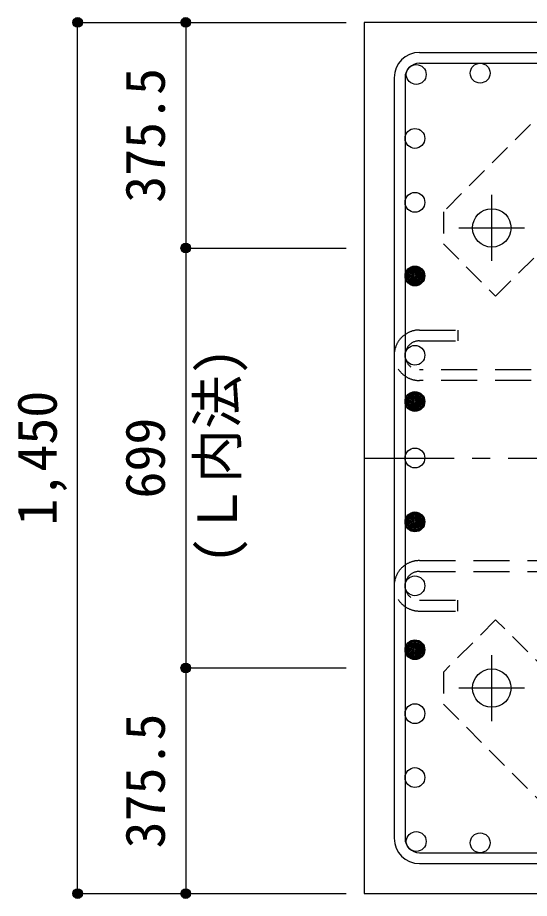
# Model space of a CAD drawing. Units: millimetres at full size, sheet at 1:30. Extents: x -5973 to 5954, y -4195 to 4201.
# Drawn here: x -750 to 103, y 1790 to 3256 of the extents above; entities that cross this region are included whole.
import ezdxf
from ezdxf.enums import TextEntityAlignment as Align

# ---------------------------------------------------------------- set-up
doc = ezdxf.new("R2010")
doc.units = ezdxf.units.MM
doc.header["$LTSCALE"] = 30
doc.header["$PDMODE"] = 32
doc.header["$PDSIZE"] = 15
for name, pattern in [('CHAIN1', [8, 5, -1, 1, -1]), ('DASHED1', [1.8, 1.2, -0.6]), ('DASHED2', [3, 2, -1])]:
    doc.linetypes.add(name, pattern=pattern)
for name, color, linetype in [('0-1_躯体線', 2, 'Continuous'), ('0-2_アンカーボルト', 4, 'CHAIN1'), ('0-3_立上り筋', 4, 'Continuous'), ('0-4_フープ筋', 7, 'Continuous'), ('0-7_文字', 4, 'Continuous'), ('0-9_プレート', 4, 'DASHED1'), ('0-C', 7, 'DASHED2'), ('0-D_寸法', 4, 'Continuous')]:
    doc.layers.add(name, color=color, linetype=linetype)
doc.styles.add('ＭＳ ゴシック', font='')
doc.styles.get('ＭＳ ゴシック').set_extended_font_data('MS Gothic')

msp = doc.modelspace()

# ---------------------------------------------------------------- linework, layer by layer
at = {"layer": '0-1_躯体線'}
for p, q in [((1677.44, 3248.3), (-172.56, 3248.3)), ((-172.56, 3248.3), (-172.56, 1798.3)), ((-172.56, 1798.3), (303.94, 1798.3))]:
    msp.add_line(p, q, dxfattribs=at)
at = {"layer": '0-2_アンカーボルト'}
for p, q in [((39.94, 2851.6), (39.94, 2961.1)), ((-14.87, 2906.3), (94.63, 2906.3)), ((39.94, 2085.5), (39.94, 2195)), ((94.64, 2140.3), (-14.86, 2140.3))]:
    msp.add_line(p, q, dxfattribs=at)
at = {"layer": '0-2_アンカーボルト', "color": 3, "linetype": 'Continuous'}
for centre in [(39.94, 2906.3), (39.94, 2140.3)]:
    msp.add_circle(centre, 32, dxfattribs=at)
at = {"layer": '0-3_立上り筋', "color": 3}
for centre in [(-85.87, 3161.6), (20.52, 3163.8), (-88.06, 3055.22), (-88.06, 2948.83), (-88.06, 2826.3), (-88.06, 2694.3), (-88.06, 2617.3), (-88.06, 2523.3), (-88.06, 2416.92), (-88.06, 2310.53), (-88.06, 2204.15), (-88.06, 2097.76), (-88.06, 1991.38), (-85.87, 1885), (20.52, 1882.8)]:
    msp.add_circle(centre, 16.5, dxfattribs=at)
at = {"layer": '0-3_立上り筋'}
for centre, radius in [((-88.06, 2826.3), 14.85), ((-88.06, 2826.3), 13.2), ((-88.06, 2826.3), 11.55), ((-88.06, 2826.3), 9.9), ((-88.06, 2826.3), 8.25), ((-88.06, 2826.3), 6.6), ((-88.06, 2826.3), 4.95), ((-88.06, 2826.3), 3.3), ((-88.06, 2826.3), 1.65), ((-88.06, 2617.3), 14.85), ((-88.06, 2617.3), 13.2), ((-88.06, 2617.3), 11.55), ((-88.06, 2617.3), 9.9), ((-88.06, 2617.3), 8.25), ((-88.06, 2617.3), 6.6), ((-88.06, 2617.3), 4.95), ((-88.06, 2617.3), 3.3), ((-88.06, 2617.3), 1.65), ((-88.06, 2416.92), 14.85), ((-88.06, 2416.92), 13.2), ((-88.06, 2416.92), 11.55), ((-88.06, 2416.92), 9.9), ((-88.06, 2416.92), 8.25), ((-88.06, 2416.92), 6.6), ((-88.06, 2416.92), 4.95), ((-88.06, 2416.92), 3.3), ((-88.06, 2416.92), 1.65), ((-88.06, 2204.15), 14.85), ((-88.06, 2204.15), 13.2), ((-88.06, 2204.15), 11.55), ((-88.06, 2204.15), 9.9), ((-88.06, 2204.15), 8.25), ((-88.06, 2204.15), 6.6), ((-88.06, 2204.15), 4.95), ((-88.06, 2204.15), 3.3), ((-88.06, 2204.15), 1.65)]:
    msp.add_circle(centre, radius, dxfattribs=at)
at = {"layer": '0-4_フープ筋'}
for p, q in [((-80.56, 3198.3), (1185.44, 3198.3)), ((-80.56, 3180.3), (1185.44, 3180.3)), ((-122.56, 3156.3), (-122.56, 1890.3)), ((-104.56, 3156.3), (-104.56, 1890.3)), ((-80.56, 1866.3), (1185.44, 1866.3)), ((-80.56, 1848.3), (1185.44, 1848.3))]:
    msp.add_line(p, q, dxfattribs=at)
for centre, radius, start, end in [((-80.56, 3156.3), 42, 90, 180), ((-80.56, 3156.3), 24, 90, 180), ((-80.56, 1890.3), 42, 180, 270), ((-80.56, 1890.3), 24, 180, 270)]:
    msp.add_arc(centre, radius, start, end, dxfattribs=at)
at = {"layer": '0-9_プレート'}
for points in [[(191.64, 2937.8), (283.24, 3029.4), (196.24, 3116.3), (142.54, 3116.3), (-40.66, 2933.2), (-40.66, 2879.5)], [(-40.66, 2879.5), (46.34, 2792.5), (137.94, 2884.1)], [(137.94, 2162.5), (46.34, 2254.1), (-40.56, 2167.1), (-40.56, 2113.4), (142.54, 1930.2), (196.24, 1930.2)]]:
    msp.add_lwpolyline(points, dxfattribs=at)
at = {"layer": '0-C'}
for p, q in [((-80.56, 2718.3), (-16.56, 2718.3)), ((1185.44, 2670.3), (-80.56, 2670.3)), ((1185.44, 2652.3), (-80.56, 2652.3)), ((-80.56, 2352.53), (1185.44, 2352.53)), ((-80.56, 2334.53), (1185.44, 2334.53)), ((-80.56, 2286.53), (-16.56, 2286.53)), ((-16.56, 2268.53), (-16.56, 2286.53)), ((-80.56, 2268.53), (-16.56, 2268.53))]:
    msp.add_line(p, q, dxfattribs=at)
msp.add_lwpolyline([(-80.56, 2736.3), (-16.56, 2736.3), (-16.56, 2718.3)], dxfattribs=at)
for centre, radius in [((-80.56, 2694.3), 42), ((-80.56, 2694.3), 24), ((-80.56, 2310.53), 42), ((-80.56, 2310.53), 24)]:
    msp.add_arc(centre, radius, 90, 270, dxfattribs=at)
at = {"layer": '0-D_寸法'}
for p, q in [((-649.6, 3248.3), (-469.6, 3248.3)), ((-649.6, 3248.3), (-469.6, 3248.3)), ((-649.6, 1798.3), (-649.6, 3248.3)), ((-469.6, 3248.3), (-469.6, 2872.8)), ((-469.6, 3248.3), (-202.56, 3248.3)), ((-469.6, 2872.8), (-202.56, 2872.8)), ((-469.6, 2872.8), (-469.6, 2173.8)), ((-469.6, 2173.8), (-202.56, 2173.8)), ((-469.6, 2173.8), (-469.6, 1798.3)), ((-649.6, 1798.3), (-469.6, 1798.3)), ((-469.6, 1798.3), (-202.56, 1798.3)), ((-469.6, 1798.3), (-202.56, 1798.3))]:
    msp.add_line(p, q, dxfattribs=at)
at = {"layer": '0-D_寸法', "linetype": 'CHAIN1'}
msp.add_line((-172.56, 2523.3), (1277.44, 2523.3), dxfattribs=at)
at = {"layer": '0-D_寸法'}
for centre, radius in [((-649.6, 3248.3), 8), ((-649.6, 3248.3), 7.2), ((-649.6, 3248.3), 6.4), ((-469.6, 3248.3), 8), ((-469.6, 3248.3), 7.2), ((-469.6, 3248.3), 6.4), ((-649.6, 3248.3), 5.6), ((-649.6, 3248.3), 4.8), ((-649.6, 3248.3), 4), ((-649.6, 3248.3), 3.2), ((-649.6, 3248.3), 2.4), ((-649.6, 3248.3), 1.6), ((-649.6, 3248.3), 0.8), ((-469.6, 3248.3), 5.6), ((-469.6, 3248.3), 4.8), ((-469.6, 3248.3), 4), ((-469.6, 3248.3), 3.2), ((-469.6, 3248.3), 2.4), ((-469.6, 3248.3), 1.6), ((-469.6, 3248.3), 0.8), ((-469.6, 2872.8), 8), ((-469.6, 2872.8), 7.2), ((-469.6, 2872.8), 6.4), ((-469.6, 2872.8), 5.6), ((-469.6, 2872.8), 4.8), ((-469.6, 2872.8), 4), ((-469.6, 2872.8), 3.2), ((-469.6, 2872.8), 2.4), ((-469.6, 2872.8), 1.6), ((-469.6, 2872.8), 0.8), ((-469.6, 2173.8), 8), ((-469.6, 2173.8), 7.2), ((-469.6, 2173.8), 6.4), ((-469.6, 2173.8), 5.6), ((-469.6, 2173.8), 4.8), ((-469.6, 2173.8), 4), ((-469.6, 2173.8), 3.2), ((-469.6, 2173.8), 2.4), ((-469.6, 2173.8), 1.6), ((-469.6, 2173.8), 0.8), ((-649.6, 1798.3), 8), ((-649.6, 1798.3), 7.2), ((-649.6, 1798.3), 6.4), ((-649.6, 1798.3), 5.6), ((-469.6, 1798.3), 8), ((-469.6, 1798.3), 7.2), ((-469.6, 1798.3), 6.4), ((-469.6, 1798.3), 5.6), ((-649.6, 1798.3), 4.8), ((-649.6, 1798.3), 4), ((-649.6, 1798.3), 3.2), ((-649.6, 1798.3), 2.4), ((-649.6, 1798.3), 1.6), ((-649.6, 1798.3), 0.8), ((-469.6, 1798.3), 4.8), ((-469.6, 1798.3), 4), ((-469.6, 1798.3), 3.2), ((-469.6, 1798.3), 2.4), ((-469.6, 1798.3), 1.6), ((-469.6, 1798.3), 0.8)]:
    msp.add_circle(centre, radius, dxfattribs=at)
at = {"layer": '0-D_寸法', "color": 7}
for p in [(-649.6, 3248.3), (-469.6, 3248.3), (-469.6, 3248.3), (-469.6, 2872.8), (-469.6, 2872.8), (-469.6, 2173.8), (-469.6, 2173.8), (-649.6, 1798.3), (-469.6, 1798.3), (-469.6, 1798.3)]:
    msp.add_point(p, dxfattribs=at)

# ---------------------------------------------------------------- texts
at = {"layer": '0-7_文字', "style": 'ＭＳ ゴシック'}
msp.add_text('(Ｌ内法)', height=65.98, rotation=90, dxfattribs=at).set_placement((-364.55, 2346.7), align=Align.BOTTOM_LEFT)
at = {"layer": '0-D_寸法', "style": 'ＭＳ ゴシック'}
for s, p in [('375.5', (-484.6, 2948.05)), ('1,450', (-664.6, 2410.8)), ('699', (-484.6, 2455.8)), ('375.5', (-484.6, 1873.55))]:
    msp.add_text(s, height=65.98, rotation=90, dxfattribs=at).set_placement(p, align=Align.BOTTOM_LEFT)

doc.saveas('drawing.dxf')
